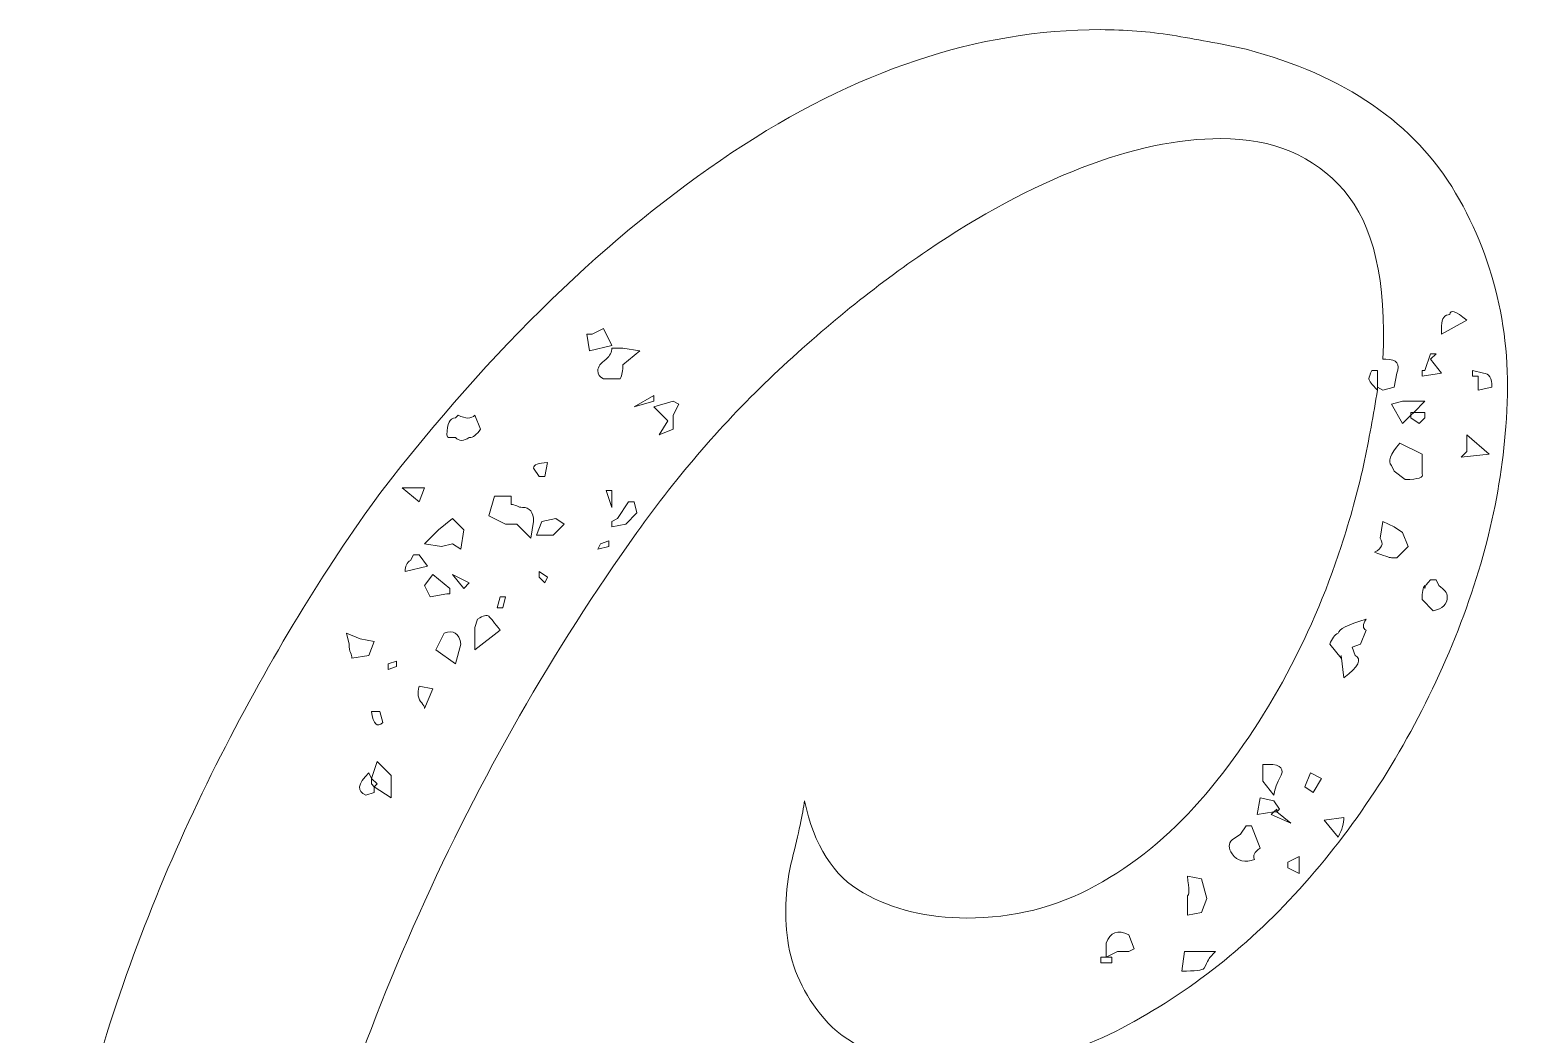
# Model space of a CAD drawing. Header units: inches. Extents: x 183 to 898, y -908 to -175.
# Drawn here: x 191.5 to 391.1, y -310.5 to -175.3 of the extents above; entities that cross this region are included whole.
import ezdxf

# ---------------------------------------------------------------- set-up
doc = ezdxf.new("R2010")
doc.units = ezdxf.units.IN
doc.header["$MEASUREMENT"] = 0
doc.layers.add('Layer 1', color=7, linetype='Continuous')

# ---------------------------------------------------------------- blocks, each defined once
blk = doc.blocks.new('block 4')
at = {"layer": 'Layer 1', "lineweight": 0}
for points in [[(266.4, -216.32), (266.77, -218.58), (269.78, -217.83), (268.65, -215.57), (267.15, -216.32), (266.4, -216.32)], [(378.81, -221.21), (378.81, -221.96), (381.44, -221.59), (379.93, -219.7), (380.69, -218.95), (379.93, -218.95), (379.18, -221.21), (378.81, -221.21)], [(272.79, -226.1), (275.42, -225.34), (275.42, -224.59), (272.79, -226.1)], [(278.05, -225.34), (275.42, -226.1), (277.3, -227.98), (276.17, -229.86), (278.05, -229.1), (278.05, -227.22), (278.8, -225.72), (278.05, -225.34)], [(379.18, -227.6), (379.18, -226.85), (377.68, -226.85), (379.18, -225.34), (376.17, -225.34), (374.67, -225.72), (376.17, -228.35), (377.3, -227.22), (377.3, -227.6), (378.43, -228.35), (379.18, -227.6)], [(377.3, -227.22), (377.68, -226.85), (377.3, -226.85), (377.3, -227.22)], [(384.07, -232.86), (387.83, -232.49), (384.82, -229.86), (384.82, -232.11), (384.07, -232.86)], [(244.59, -237), (241.58, -237), (243.84, -238.88), (244.59, -237)], [(269.78, -239.63), (269.78, -237.38), (269.03, -237.38), (269.78, -239.63)], [(270.53, -241.13), (269.78, -241.51), (269.78, -242.26), (271.66, -241.89), (273.16, -240.38), (272.79, -238.88), (272.04, -238.88), (270.53, -241.13)], [(248.35, -241.13), (246.47, -242.64), (244.59, -244.52), (246.85, -244.89), (248.35, -244.52), (249.48, -245.27), (249.85, -242.64), (248.35, -241.13)], [(262.26, -241.13), (260.38, -241.51), (259.63, -243.39), (261.88, -243.39), (263.39, -241.89), (262.26, -241.13)], [(268.28, -244.52), (267.9, -245.27), (269.4, -244.89), (269.4, -244.14), (268.28, -244.52)], [(247.97, -251.28), (247.97, -250.53), (245.72, -248.65), (244.59, -250.16), (245.34, -251.66), (247.6, -251.28), (247.97, -251.28)], [(248.35, -248.65), (249.85, -250.53), (250.61, -249.78), (248.35, -248.65)], [(260.01, -248.28), (260.01, -249.03), (260.76, -249.78), (261.13, -249.03), (260.01, -248.28)], [(254.37, -253.17), (255.12, -253.17), (255.49, -251.66), (254.74, -251.66), (254.37, -253.17)], [(240.83, -261.06), (240.83, -260.31), (239.7, -260.68), (239.7, -261.44), (240.83, -261.06)], [(364.14, -277.98), (365.27, -276.1), (363.77, -275.35), (363.02, -277.23), (364.14, -277.98)], [(238.2, -276.85), (237.45, -276.1), (237.45, -276.85), (237.82, -277.23), (238.2, -276.85)], [(361.14, -282.11), (359.26, -280.61), (359.63, -280.23), (358.88, -279.11), (357, -278.73), (356.62, -280.98), (358.88, -280.61), (358.5, -280.98), (361.14, -282.11)], [(358.88, -280.61), (359.26, -280.61), (359.26, -280.23), (358.88, -280.61)], [(360.76, -287.38), (360.76, -288.13), (362.26, -288.88), (362.26, -286.62), (360.76, -287.38)], [(335.57, -300.16), (335.57, -300.91), (337.07, -300.91), (337.07, -300.16), (335.57, -300.16)]]:
    blk.add_lwpolyline(points, dxfattribs=at)
for points, knots in [([(378.43, -362.19), (378.43, -362.19), (379.93, -361.81), (379.93, -361.81), (379.93, -361.81), (372.41, -392.64), (372.41, -392.64), (371.91, -391.64), (371.66, -391.02), (371.66, -390.76), (371.66, -390.76), (370.91, -390.39), (370.91, -390.39), (370.91, -390.39), (369.78, -391.89), (369.78, -391.89), (369.78, -391.89), (370.53, -394.9), (370.53, -394.9), (370.53, -394.9), (372.04, -393.02), (372.04, -393.02), (369.28, -403.55), (366.65, -413.32), (364.14, -422.34), (361.63, -431.37), (359.76, -438), (358.5, -442.27), (357.5, -445.78), (356.18, -448.41), (354.56, -450.16), (352.92, -451.91), (351.36, -452.79), (349.86, -452.79), (347.35, -452.79), (345.28, -451.29), (343.65, -448.28), (342.02, -445.28), (341.59, -441.52), (342.34, -437), (342.84, -432.24), (343.59, -427.23), (344.59, -421.97), (345.59, -416.7), (346.72, -411.32), (347.98, -405.8), (341.46, -413.32), (335.44, -419.84), (329.93, -425.35), (324.42, -430.86), (318.71, -435.5), (312.83, -439.26), (306.93, -443.02), (300.54, -445.96), (293.65, -448.1), (286.76, -450.22), (278.67, -451.41), (269.4, -451.67), (258.12, -452.17), (247.41, -450.29), (237.26, -446.03), (227.11, -441.76), (218.4, -435.75), (211.13, -427.98), (203.61, -418.71), (198.35, -407.93), (195.34, -395.65), (192.33, -383.37), (191.45, -370.71), (192.71, -357.68), (193.46, -343.65), (196.09, -329.48), (200.6, -315.2), (200.6, -316.2), (201.1, -316.7), (202.11, -316.7), (203.36, -316.7), (203.99, -316.32), (203.99, -315.57), (203.99, -315.57), (205.12, -313.69), (205.12, -313.69), (205.12, -313.69), (202.86, -313.32), (202.86, -313.32), (202.86, -313.32), (200.6, -314.44), (200.6, -314.44), (204.86, -300.16), (210.38, -286.38), (217.15, -273.09), (223.91, -259.81), (231.06, -248.03), (238.58, -237.75), (253.61, -218.2), (269.4, -202.92), (285.95, -191.89), (302.49, -180.86), (319.03, -175.34), (335.57, -175.34), (338.83, -175.34), (342.02, -175.6), (345.16, -176.09), (348.29, -176.6), (351.61, -177.22), (355.12, -177.97), (368.4, -181.49), (377.8, -187.94), (383.32, -197.34), (388.83, -206.74), (391.08, -217.2), (390.08, -228.73), (389.33, -239.01), (386.64, -249.47), (382, -260.12), (377.36, -270.77), (371.48, -280.3), (364.33, -288.69), (357.19, -297.09), (349.11, -303.8), (340.08, -308.81), (331.06, -313.82), (321.91, -315.95), (312.64, -315.2), (305.87, -313.95), (301.11, -311.69), (298.35, -308.43), (295.59, -305.17), (293.96, -301.66), (293.46, -297.9), (292.96, -294.14), (293.15, -290.51), (294.03, -287), (294.9, -283.49), (295.47, -280.86), (295.72, -279.11), (296.97, -285.12), (299.6, -289.26), (303.61, -291.51), (307.62, -293.77), (312.26, -294.89), (317.53, -294.89), (323.79, -294.89), (329.56, -293.46), (334.82, -290.57), (340.08, -287.69), (344.78, -283.87), (348.92, -279.11), (353.05, -274.35), (356.75, -269.02), (360.01, -263.13), (363.26, -257.24), (365.89, -251.16), (367.9, -244.89), (369.15, -241.13), (370.16, -237.5), (370.91, -233.99), (371.66, -230.48), (372.29, -227.1), (372.79, -223.84), (372.79, -223.84), (372.79, -223.46), (372.79, -223.46), (372.79, -223.46), (373.54, -223.84), (373.54, -223.84), (373.54, -223.84), (375.05, -223.46), (375.05, -223.46), (375.05, -223.46), (375.42, -221.59), (375.42, -221.59), (375.92, -220.33), (375.42, -219.7), (373.92, -219.7), (373.92, -219.7), (373.54, -219.7), (373.54, -219.7), (374.04, -209.18), (372.29, -201.6), (368.28, -196.96), (364.27, -192.33), (358.75, -190), (351.74, -190), (345.97, -190), (339.71, -191.32), (332.94, -193.95), (326.17, -196.58), (319.28, -200.28), (312.26, -205.04), (305.24, -209.81), (298.35, -215.38), (291.58, -221.77), (284.82, -228.16), (278.67, -235.25), (273.16, -243.01), (261.88, -258.8), (252.11, -275.91), (243.84, -294.33), (235.57, -312.75), (229.68, -330.61), (226.17, -347.9), (225.66, -350.67), (225.29, -353.23), (225.04, -355.61), (224.79, -358), (224.54, -360.44), (224.29, -362.94), (223.78, -372.47), (224.29, -381.68), (225.79, -390.57), (227.3, -399.48), (230.12, -407.37), (234.25, -414.26), (238.39, -421.15), (244.03, -426.6), (251.17, -430.61), (258.31, -434.62), (267.15, -436.5), (277.68, -436.25), (284.44, -436.25), (291.46, -434.25), (298.73, -430.24), (305.99, -426.23), (312.95, -421.15), (319.59, -415.01), (326.23, -408.87), (332.38, -401.92), (338.02, -394.15), (343.65, -386.38), (348.22, -378.73), (351.74, -371.21), (352.74, -369.21), (353.81, -366.45), (354.93, -362.94), (356.06, -359.44), (357.12, -355.74), (358.13, -351.85), (359.13, -347.97), (359.94, -344.33), (360.57, -340.95), (361.19, -337.57), (361.51, -334.88), (361.51, -332.87), (355.24, -335.12), (349.29, -338.76), (343.65, -343.77), (338.02, -348.79), (334.44, -353.3), (332.94, -357.3), (331.44, -361.06), (330.06, -363.45), (328.8, -364.45), (327.55, -365.45), (326.48, -365.52), (325.61, -364.64), (324.73, -363.76), (324.1, -362.26), (323.73, -360.12), (323.35, -358), (323.17, -355.55), (323.17, -352.79), (323.66, -350.29), (324.23, -347.72), (324.86, -345.08), (325.48, -342.45), (326.55, -340.01), (328.05, -337.75), (333.06, -328.73), (339.95, -322.47), (348.73, -318.96), (357.5, -315.45), (366.52, -313.82), (375.8, -314.07), (378.81, -314.07), (381.06, -314.82), (382.56, -316.32), (384.07, -317.83), (385.07, -319.46), (385.57, -321.21), (386.07, -322.97), (386.26, -324.66), (386.14, -326.29), (386.01, -327.92), (385.95, -329.11), (385.95, -329.86), (385.44, -333.37), (384.69, -337.7), (383.69, -342.83), (382.69, -347.97), (381.56, -353.42), (380.31, -359.18), (380.31, -359.18), (378.81, -359.94), (378.81, -359.94), (378.81, -359.94), (378.43, -362.19), (378.43, -362.19)], [0, 0, 0, 0, 1, 1, 1, 2, 2, 2, 3, 3, 3, 4, 4, 4, 5, 5, 5, 6, 6, 6, 7, 7, 7, 8, 8, 8, 9, 9, 9, 10, 10, 10, 11, 11, 11, 12, 12, 12, 13, 13, 13, 14, 14, 14, 15, 15, 15, 16, 16, 16, 17, 17, 17, 18, 18, 18, 19, 19, 19, 20, 20, 20, 21, 21, 21, 22, 22, 22, 23, 23, 23, 24, 24, 24, 25, 25, 25, 26, 26, 26, 27, 27, 27, 28, 28, 28, 29, 29, 29, 30, 30, 30, 31, 31, 31, 32, 32, 32, 33, 33, 33, 34, 34, 34, 35, 35, 35, 36, 36, 36, 37, 37, 37, 38, 38, 38, 39, 39, 39, 40, 40, 40, 41, 41, 41, 42, 42, 42, 43, 43, 43, 44, 44, 44, 45, 45, 45, 46, 46, 46, 47, 47, 47, 48, 48, 48, 49, 49, 49, 50, 50, 50, 51, 51, 51, 52, 52, 52, 53, 53, 53, 54, 54, 54, 55, 55, 55, 56, 56, 56, 57, 57, 57, 58, 58, 58, 59, 59, 59, 60, 60, 60, 61, 61, 61, 62, 62, 62, 63, 63, 63, 64, 64, 64, 65, 65, 65, 66, 66, 66, 67, 67, 67, 68, 68, 68, 69, 69, 69, 70, 70, 70, 71, 71, 71, 72, 72, 72, 73, 73, 73, 74, 74, 74, 75, 75, 75, 76, 76, 76, 77, 77, 77, 78, 78, 78, 79, 79, 79, 80, 80, 80, 81, 81, 81, 82, 82, 82, 83, 83, 83, 84, 84, 84, 85, 85, 85, 86, 86, 86, 87, 87, 87, 88, 88, 88, 89, 89, 89, 90, 90, 90, 91, 91, 91, 92, 92, 92, 93, 93, 93, 94, 94, 94, 95, 95, 95, 96, 96, 96, 97, 97, 97, 98, 98, 98, 99, 99, 99, 99]), ([(381.44, -216.32), (381.44, -216.32), (384.82, -214.44), (384.82, -214.44), (383.32, -213.19), (382.56, -212.94), (382.56, -213.69), (381.81, -213.69), (381.44, -214.19), (381.44, -215.19), (381.44, -215.19), (381.44, -216.32), (381.44, -216.32)], [0, 0, 0, 0, 1, 1, 1, 2, 2, 2, 3, 3, 3, 4, 4, 4, 4]), ([(269.78, -218.2), (269.78, -218.71), (269.53, -219.2), (269.03, -219.7), (268.28, -220.21), (267.9, -220.71), (267.9, -221.21), (267.9, -221.71), (268.15, -222.09), (268.65, -222.34), (268.65, -222.34), (270.91, -222.34), (270.91, -222.34), (271.15, -221.84), (271.28, -221.21), (271.28, -220.46), (271.28, -220.46), (273.54, -218.58), (273.54, -218.58), (273.54, -218.58), (271.28, -218.2), (271.28, -218.2), (271.28, -218.2), (269.78, -218.2), (269.78, -218.2)], [0, 0, 0, 0, 1, 1, 1, 2, 2, 2, 3, 3, 3, 4, 4, 4, 5, 5, 5, 6, 6, 6, 7, 7, 7, 8, 8, 8, 8]), ([(372.79, -221.21), (372.79, -221.21), (372.04, -221.21), (372.04, -221.21), (371.79, -221.71), (371.66, -222.09), (371.66, -222.34), (371.66, -222.59), (372.04, -223.09), (372.79, -223.84), (372.79, -223.84), (372.79, -223.46), (372.79, -223.46), (372.79, -223.46), (372.79, -221.21), (372.79, -221.21)], [0, 0, 0, 0, 1, 1, 1, 2, 2, 2, 3, 3, 3, 4, 4, 4, 5, 5, 5, 5]), ([(386.33, -221.96), (386.33, -221.96), (386.33, -223.84), (386.33, -223.84), (386.33, -223.84), (388.2, -223.46), (388.2, -223.46), (388.2, -222.21), (387.83, -221.59), (387.08, -221.59), (387.08, -221.59), (385.57, -221.21), (385.57, -221.21), (385.57, -221.21), (385.57, -221.96), (385.57, -221.96), (385.57, -221.96), (386.33, -221.96), (386.33, -221.96)], [0, 0, 0, 0, 1, 1, 1, 2, 2, 2, 3, 3, 3, 4, 4, 4, 5, 5, 5, 6, 6, 6, 6]), ([(248.73, -227.6), (247.97, -227.6), (247.6, -228.35), (247.6, -229.86), (247.6, -230.11), (247.72, -230.23), (247.97, -230.23), (247.97, -230.23), (248.73, -230.23), (248.73, -230.23), (249.23, -230.74), (249.85, -230.74), (250.61, -230.23), (251.11, -230.23), (251.61, -229.86), (252.11, -229.1), (252.11, -229.1), (251.36, -227.22), (251.36, -227.22), (250.85, -227.73), (250.1, -227.73), (249.1, -227.22), (249.1, -227.22), (248.73, -227.6), (248.73, -227.6)], [0, 0, 0, 0, 1, 1, 1, 2, 2, 2, 3, 3, 3, 4, 4, 4, 5, 5, 5, 6, 6, 6, 7, 7, 7, 8, 8, 8, 8]), ([(375.05, -234.74), (375.05, -234.74), (376.55, -235.87), (376.55, -235.87), (378.3, -235.87), (379.05, -235.62), (378.81, -235.12), (378.81, -235.12), (378.81, -232.49), (378.81, -232.49), (378.81, -232.49), (375.8, -230.98), (375.8, -230.98), (374.54, -232.49), (374.16, -233.49), (374.67, -233.99), (374.67, -233.99), (375.05, -234.74), (375.05, -234.74)], [0, 0, 0, 0, 1, 1, 1, 2, 2, 2, 3, 3, 3, 4, 4, 4, 5, 5, 5, 6, 6, 6, 6]), ([(261.13, -233.61), (259.88, -233.61), (259.25, -233.87), (259.25, -234.37), (259.25, -234.37), (260.01, -235.49), (260.01, -235.49), (260.01, -235.49), (260.76, -235.49), (260.76, -235.49), (260.76, -235.49), (261.13, -233.61), (261.13, -233.61)], [0, 0, 0, 0, 1, 1, 1, 2, 2, 2, 3, 3, 3, 4, 4, 4, 4]), ([(259.25, -241.51), (259.25, -240.26), (258.75, -239.63), (257.75, -239.63), (257.5, -239.63), (257.24, -239.57), (257, -239.44), (256.74, -239.32), (256.49, -239.25), (256.25, -239.25), (256.25, -239.25), (256.25, -238.13), (256.25, -238.13), (256.25, -238.13), (253.99, -238.13), (253.99, -238.13), (253.99, -238.13), (253.24, -240.76), (253.24, -240.76), (253.24, -240.76), (255.49, -241.89), (255.49, -241.89), (255.49, -241.89), (257, -241.89), (257, -241.89), (257, -241.89), (258.88, -243.77), (258.88, -243.77), (258.88, -243.77), (259.25, -241.51), (259.25, -241.51)], [0, 0, 0, 0, 1, 1, 1, 2, 2, 2, 3, 3, 3, 4, 4, 4, 5, 5, 5, 6, 6, 6, 7, 7, 7, 8, 8, 8, 9, 9, 9, 10, 10, 10, 10]), ([(376.17, -243.01), (376.17, -243.01), (375.05, -242.26), (375.05, -242.26), (375.05, -242.26), (373.54, -241.51), (373.54, -241.51), (373.54, -241.51), (373.17, -243.77), (373.17, -243.77), (373.67, -244.52), (373.41, -245.15), (372.41, -245.65), (373.67, -246.15), (374.42, -246.4), (374.67, -246.4), (374.92, -246.4), (375.17, -246.4), (375.42, -246.4), (375.42, -246.4), (376.93, -244.89), (376.93, -244.89), (376.93, -244.89), (376.17, -243.01), (376.17, -243.01)], [0, 0, 0, 0, 1, 1, 1, 2, 2, 2, 3, 3, 3, 4, 4, 4, 5, 5, 5, 6, 6, 6, 7, 7, 7, 8, 8, 8, 8]), ([(242.71, -246.77), (242.21, -247.03), (241.96, -247.53), (241.96, -248.28), (241.96, -248.28), (244.97, -247.53), (244.97, -247.53), (244.97, -247.53), (243.84, -246.02), (243.84, -246.02), (243.84, -246.02), (243.09, -246.02), (243.09, -246.02), (243.09, -246.02), (242.71, -246.77), (242.71, -246.77)], [0, 0, 0, 0, 1, 1, 1, 2, 2, 2, 3, 3, 3, 4, 4, 4, 5, 5, 5, 5]), ([(380.31, -253.54), (381.56, -253.29), (382.19, -252.67), (382.19, -251.66), (382.19, -251.16), (381.81, -250.66), (381.06, -250.16), (381.06, -250.16), (380.69, -249.4), (380.69, -249.4), (380.69, -249.4), (379.93, -249.4), (379.93, -249.4), (379.43, -249.91), (379.18, -250.29), (379.18, -250.53), (379.18, -250.53), (379.18, -250.16), (379.18, -250.16), (378.93, -250.41), (378.81, -251.04), (378.81, -252.04), (378.81, -252.04), (380.31, -253.54), (380.31, -253.54)], [0, 0, 0, 0, 1, 1, 1, 2, 2, 2, 3, 3, 3, 4, 4, 4, 5, 5, 5, 6, 6, 6, 7, 7, 7, 8, 8, 8, 8]), ([(251.36, -255.8), (251.36, -255.8), (251.36, -258.8), (251.36, -258.8), (251.36, -258.8), (254.74, -256.17), (254.74, -256.17), (253.99, -255.17), (253.48, -254.54), (253.24, -254.29), (252.98, -254.05), (252.49, -254.17), (251.73, -254.67), (251.73, -254.67), (251.36, -255.8), (251.36, -255.8)], [0, 0, 0, 0, 1, 1, 1, 2, 2, 2, 3, 3, 3, 4, 4, 4, 5, 5, 5, 5]), ([(371.29, -256.17), (370.78, -255.93), (370.78, -255.42), (371.29, -254.67), (368.78, -255.42), (367.53, -256.05), (367.53, -256.55), (367.02, -256.8), (366.65, -257.3), (366.4, -258.05), (366.4, -258.05), (367.9, -259.93), (367.9, -259.93), (367.9, -259.93), (367.9, -259.55), (367.9, -259.55), (367.9, -259.55), (368.28, -262.56), (368.28, -262.56), (370.28, -261.06), (370.78, -260.06), (369.78, -259.55), (369.78, -259.55), (369.41, -258.43), (369.41, -258.43), (369.41, -258.43), (370.53, -258.05), (370.53, -258.05), (370.53, -258.05), (371.29, -256.17), (371.29, -256.17)], [0, 0, 0, 0, 1, 1, 1, 2, 2, 2, 3, 3, 3, 4, 4, 4, 5, 5, 5, 6, 6, 6, 7, 7, 7, 8, 8, 8, 9, 9, 9, 10, 10, 10, 10]), ([(237.07, -259.55), (237.07, -259.55), (237.82, -257.68), (237.82, -257.68), (237.82, -257.68), (235.94, -257.3), (235.94, -257.3), (235.94, -257.3), (234.06, -256.55), (234.06, -256.55), (234.06, -256.55), (234.44, -258.05), (234.44, -258.05), (234.44, -258.56), (234.5, -258.93), (234.63, -259.18), (234.75, -259.43), (234.82, -259.68), (234.82, -259.93), (234.82, -259.93), (237.07, -259.55), (237.07, -259.55)], [0, 0, 0, 0, 1, 1, 1, 2, 2, 2, 3, 3, 3, 4, 4, 4, 5, 5, 5, 6, 6, 6, 7, 7, 7, 7]), ([(249.48, -258.05), (249.23, -256.55), (248.47, -256.05), (247.22, -256.55), (247.22, -256.55), (246.09, -258.8), (246.09, -258.8), (246.09, -258.8), (248.73, -260.68), (248.73, -260.68), (248.73, -260.68), (249.48, -258.05), (249.48, -258.05)], [0, 0, 0, 0, 1, 1, 1, 2, 2, 2, 3, 3, 3, 4, 4, 4, 4]), ([(245.72, -264.07), (245.72, -264.07), (243.84, -263.69), (243.84, -263.69), (243.59, -264.69), (243.71, -265.45), (244.21, -265.95), (244.46, -266.2), (244.59, -266.45), (244.59, -266.7), (244.59, -266.7), (245.72, -264.07), (245.72, -264.07)], [0, 0, 0, 0, 1, 1, 1, 2, 2, 2, 3, 3, 3, 4, 4, 4, 4]), ([(237.45, -267.08), (237.69, -268.83), (238.2, -269.33), (238.95, -268.58), (238.95, -268.58), (238.58, -267.08), (238.58, -267.08), (238.58, -267.08), (237.45, -267.08), (237.45, -267.08)], [0, 0, 0, 0, 1, 1, 1, 2, 2, 2, 3, 3, 3, 3]), ([(240.08, -275.72), (240.08, -275.72), (238.2, -273.84), (238.2, -273.84), (238.2, -273.84), (237.45, -276.1), (237.45, -276.1), (237.45, -276.1), (237.07, -275.35), (237.07, -275.35), (235.57, -276.85), (235.44, -277.85), (236.7, -278.35), (236.7, -278.35), (237.82, -277.98), (237.82, -277.98), (237.82, -277.98), (237.82, -277.23), (237.82, -277.23), (237.82, -277.23), (240.08, -278.73), (240.08, -278.73), (240.08, -278.73), (240.08, -275.72), (240.08, -275.72)], [0, 0, 0, 0, 1, 1, 1, 2, 2, 2, 3, 3, 3, 4, 4, 4, 5, 5, 5, 6, 6, 6, 7, 7, 7, 8, 8, 8, 8]), ([(357.38, -274.22), (357.38, -274.22), (357.38, -276.47), (357.38, -276.47), (357.38, -276.47), (358.88, -278.35), (358.88, -278.35), (358.88, -277.85), (359.13, -277.1), (359.63, -276.1), (360.38, -274.85), (359.88, -274.22), (358.13, -274.22), (358.13, -274.22), (357.38, -274.22), (357.38, -274.22)], [0, 0, 0, 0, 1, 1, 1, 2, 2, 2, 3, 3, 3, 4, 4, 4, 5, 5, 5, 5]), ([(365.65, -281.74), (365.65, -281.74), (367.53, -283.99), (367.53, -283.99), (368.03, -282.99), (368.28, -282.11), (368.28, -281.36), (368.28, -281.36), (365.65, -281.74), (365.65, -281.74)], [0, 0, 0, 0, 1, 1, 1, 2, 2, 2, 3, 3, 3, 3]), ([(353.24, -284.37), (352.74, -284.87), (352.74, -285.5), (353.24, -286.25), (353.99, -287.25), (354.99, -287.51), (356.25, -287), (356, -286.5), (356.25, -286), (357, -285.5), (357, -285.5), (355.87, -282.49), (355.87, -282.49), (355.87, -282.49), (355.12, -282.49), (355.12, -282.49), (355.12, -282.49), (354.37, -283.62), (354.37, -283.62), (354.37, -283.62), (353.24, -284.37), (353.24, -284.37)], [0, 0, 0, 0, 1, 1, 1, 2, 2, 2, 3, 3, 3, 4, 4, 4, 5, 5, 5, 6, 6, 6, 7, 7, 7, 7]), ([(349.86, -292.26), (349.86, -292.26), (349.11, -289.63), (349.11, -289.63), (349.11, -289.63), (347.23, -289.26), (347.23, -289.26), (347.47, -291.01), (347.47, -291.89), (347.23, -291.89), (347.23, -291.89), (347.23, -294.52), (347.23, -294.52), (347.23, -294.52), (349.11, -294.14), (349.11, -294.14), (349.11, -294.14), (349.86, -292.26), (349.86, -292.26)], [0, 0, 0, 0, 1, 1, 1, 2, 2, 2, 3, 3, 3, 4, 4, 4, 5, 5, 5, 6, 6, 6, 6]), ([(340.08, -299.03), (340.08, -299.03), (339.33, -297.15), (339.33, -297.15), (337.83, -296.4), (336.82, -296.78), (336.32, -298.28), (336.32, -298.28), (336.32, -300.16), (336.32, -300.16), (336.32, -300.16), (337.83, -299.41), (337.83, -299.41), (337.83, -299.41), (339.33, -299.41), (339.33, -299.41), (339.33, -299.41), (340.08, -299.03), (340.08, -299.03)], [0, 0, 0, 0, 1, 1, 1, 2, 2, 2, 3, 3, 3, 4, 4, 4, 5, 5, 5, 6, 6, 6, 6]), ([(346.47, -302.04), (348.22, -302.04), (349.23, -301.92), (349.48, -301.66), (349.73, -301.16), (349.92, -300.79), (350.05, -300.53), (350.17, -300.29), (350.48, -299.91), (350.99, -299.41), (350.99, -299.41), (346.85, -299.41), (346.85, -299.41), (346.85, -299.41), (346.47, -302.04), (346.47, -302.04)], [0, 0, 0, 0, 1, 1, 1, 2, 2, 2, 3, 3, 3, 4, 4, 4, 5, 5, 5, 5])]:
    blk.add_open_spline(points, degree=3, knots=knots, dxfattribs=at)
blk = doc.blocks.new('block 2')
at = {"layer": 'Layer 1'}
blk.add_blockref('block 4', (0, 0), dxfattribs=at)

msp = doc.modelspace()

# ---------------------------------------------------------------- block references
at = {"layer": 'Layer 1'}
msp.add_blockref('block 2', (0, 0), dxfattribs=at)

doc.saveas('drawing.dxf')
